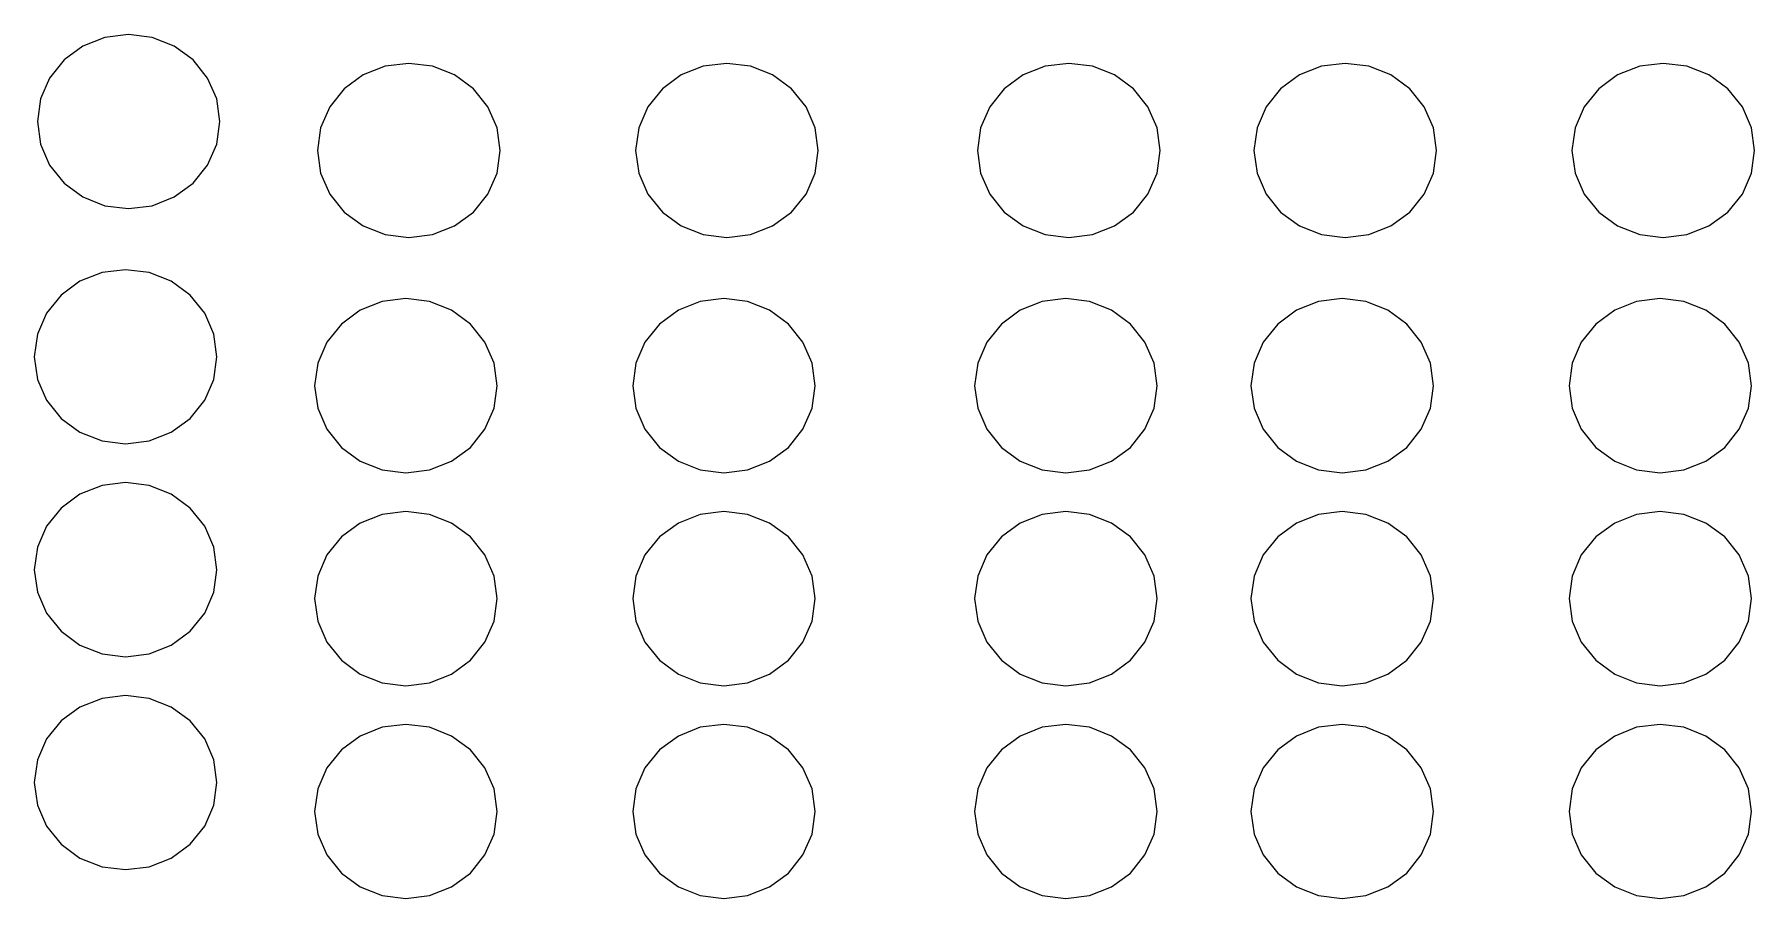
# Model space of a CAD drawing. Header units: inches. Extents: x 710 to 5347, y 114 to 2471.
# Drawn here: x 1174.6 to 1315.9, y 534.2 to 605.1 of the extents above; entities that cross this region are included whole.
import ezdxf

# ---------------------------------------------------------------- set-up
doc = ezdxf.new("R2010")
doc.units = ezdxf.units.IN
doc.header["$MEASUREMENT"] = 0
doc.layers.add('Edges', color=7, linetype='Continuous')

# ---------------------------------------------------------------- blocks, each defined once
blk = doc.blocks.new('fire alarm fr')
at = {"layer": 'Edges'}
for p, q in [((-1936.92, 791.13), (-1938.73, 790.42)), ((-1934.98, 791.38), (-1936.92, 791.13)), ((-1933.04, 791.13), (-1934.98, 791.38)), ((-1931.23, 790.42), (-1933.04, 791.13)), ((-1938.73, 790.42), (-1940.28, 789.28)), ((-1929.68, 789.28), (-1931.23, 790.42)), ((-1940.28, 789.28), (-1941.47, 787.8)), ((-1928.49, 787.8), (-1929.68, 789.28)), ((-1913.91, 788.76), (-1915.72, 788.05)), ((-1911.97, 789), (-1913.91, 788.76)), ((-1910.03, 788.76), (-1911.97, 789)), ((-1908.22, 788.05), (-1910.03, 788.76)), ((-1887.79, 788.76), (-1889.6, 788.05)), ((-1885.85, 789), (-1887.79, 788.76)), ((-1883.91, 788.76), (-1885.85, 789)), ((-1882.11, 788.05), (-1883.91, 788.76)), ((-1859.72, 788.76), (-1861.53, 788.05)), ((-1857.78, 789), (-1859.72, 788.76)), ((-1855.84, 788.76), (-1857.78, 789)), ((-1854.03, 788.05), (-1855.84, 788.76)), ((-1837.03, 788.76), (-1838.84, 788.05)), ((-1835.09, 789), (-1837.03, 788.76)), ((-1833.15, 788.76), (-1835.09, 789)), ((-1831.34, 788.05), (-1833.15, 788.76)), ((-1810.91, 788.76), (-1812.72, 788.05)), ((-1808.97, 789), (-1810.91, 788.76)), ((-1807.03, 788.76), (-1808.97, 789)), ((-1805.23, 788.05), (-1807.03, 788.76)), ((-1941.47, 787.8), (-1942.22, 786.08)), ((-1927.74, 786.08), (-1928.49, 787.8)), ((-1917.27, 786.91), (-1918.46, 785.43)), ((-1915.72, 788.05), (-1917.27, 786.91)), ((-1906.67, 786.91), (-1908.22, 788.05)), ((-1905.48, 785.43), (-1906.67, 786.91)), ((-1891.15, 786.91), (-1892.34, 785.43)), ((-1889.6, 788.05), (-1891.15, 786.91)), ((-1880.56, 786.91), (-1882.11, 788.05)), ((-1879.36, 785.43), (-1880.56, 786.91)), ((-1863.08, 786.91), (-1864.27, 785.43)), ((-1861.53, 788.05), (-1863.08, 786.91)), ((-1852.48, 786.91), (-1854.03, 788.05)), ((-1851.29, 785.43), (-1852.48, 786.91)), ((-1840.39, 786.91), (-1841.58, 785.43)), ((-1838.84, 788.05), (-1840.39, 786.91)), ((-1829.79, 786.91), (-1831.34, 788.05)), ((-1828.6, 785.43), (-1829.79, 786.91)), ((-1814.27, 786.91), (-1815.46, 785.43)), ((-1812.72, 788.05), (-1814.27, 786.91)), ((-1803.68, 786.91), (-1805.23, 788.05)), ((-1802.48, 785.43), (-1803.68, 786.91)), ((-1942.22, 786.08), (-1942.47, 784.23)), ((-1927.49, 784.23), (-1927.74, 786.08)), ((-1918.46, 785.43), (-1919.21, 783.7)), ((-1904.73, 783.7), (-1905.48, 785.43)), ((-1892.34, 785.43), (-1893.09, 783.7)), ((-1878.62, 783.7), (-1879.36, 785.43)), ((-1864.27, 785.43), (-1865.02, 783.7)), ((-1850.54, 783.7), (-1851.29, 785.43)), ((-1841.58, 785.43), (-1842.33, 783.7)), ((-1827.85, 783.7), (-1828.6, 785.43)), ((-1815.46, 785.43), (-1816.21, 783.7)), ((-1801.74, 783.7), (-1802.48, 785.43)), ((-1942.47, 784.23), (-1942.22, 782.38)), ((-1927.74, 782.38), (-1927.49, 784.23)), ((-1919.21, 783.7), (-1919.47, 781.85)), ((-1904.48, 781.85), (-1904.73, 783.7)), ((-1893.09, 783.7), (-1893.35, 781.85)), ((-1878.36, 781.85), (-1878.62, 783.7)), ((-1865.02, 783.7), (-1865.27, 781.85)), ((-1850.29, 781.85), (-1850.54, 783.7)), ((-1842.33, 783.7), (-1842.59, 781.85)), ((-1827.6, 781.85), (-1827.85, 783.7)), ((-1816.21, 783.7), (-1816.47, 781.85)), ((-1801.48, 781.85), (-1801.74, 783.7)), ((-1942.22, 782.38), (-1941.47, 780.65)), ((-1928.49, 780.65), (-1927.74, 782.38)), ((-1919.47, 781.85), (-1919.21, 780)), ((-1904.73, 780), (-1904.48, 781.85)), ((-1893.35, 781.85), (-1893.09, 780)), ((-1878.62, 780), (-1878.36, 781.85)), ((-1865.27, 781.85), (-1865.02, 780)), ((-1850.54, 780), (-1850.29, 781.85)), ((-1842.59, 781.85), (-1842.33, 780)), ((-1827.85, 780), (-1827.6, 781.85)), ((-1816.47, 781.85), (-1816.21, 780)), ((-1801.74, 780), (-1801.48, 781.85)), ((-1941.47, 780.65), (-1940.28, 779.17)), ((-1929.68, 779.17), (-1928.49, 780.65)), ((-1919.21, 780), (-1918.46, 778.28)), ((-1905.48, 778.28), (-1904.73, 780)), ((-1893.09, 780), (-1892.34, 778.28)), ((-1879.36, 778.28), (-1878.62, 780)), ((-1865.02, 780), (-1864.27, 778.28)), ((-1851.29, 778.28), (-1850.54, 780)), ((-1842.33, 780), (-1841.58, 778.28)), ((-1828.6, 778.28), (-1827.85, 780)), ((-1816.21, 780), (-1815.46, 778.28)), ((-1802.48, 778.28), (-1801.74, 780)), ((-1940.28, 779.17), (-1938.73, 778.04)), ((-1931.23, 778.04), (-1929.68, 779.17)), ((-1918.46, 778.28), (-1917.27, 776.8)), ((-1906.67, 776.8), (-1905.48, 778.28)), ((-1892.34, 778.28), (-1891.15, 776.8)), ((-1880.56, 776.8), (-1879.36, 778.28)), ((-1864.27, 778.28), (-1863.08, 776.8)), ((-1852.48, 776.8), (-1851.29, 778.28)), ((-1841.58, 778.28), (-1840.39, 776.8)), ((-1829.79, 776.8), (-1828.6, 778.28)), ((-1815.46, 778.28), (-1814.27, 776.8)), ((-1803.68, 776.8), (-1802.48, 778.28)), ((-1938.73, 778.04), (-1936.92, 777.32)), ((-1936.92, 777.32), (-1934.98, 777.08)), ((-1934.98, 777.08), (-1933.04, 777.32)), ((-1933.04, 777.32), (-1931.23, 778.04)), ((-1917.27, 776.8), (-1915.72, 775.66)), ((-1908.22, 775.66), (-1906.67, 776.8)), ((-1891.15, 776.8), (-1889.6, 775.66)), ((-1882.11, 775.66), (-1880.56, 776.8)), ((-1863.08, 776.8), (-1861.53, 775.66)), ((-1854.03, 775.66), (-1852.48, 776.8)), ((-1840.39, 776.8), (-1838.84, 775.66)), ((-1831.34, 775.66), (-1829.79, 776.8)), ((-1814.27, 776.8), (-1812.72, 775.66)), ((-1805.23, 775.66), (-1803.68, 776.8)), ((-1915.72, 775.66), (-1913.91, 774.95)), ((-1910.03, 774.95), (-1908.22, 775.66)), ((-1889.6, 775.66), (-1887.79, 774.95)), ((-1883.91, 774.95), (-1882.11, 775.66)), ((-1861.53, 775.66), (-1859.72, 774.95)), ((-1855.84, 774.95), (-1854.03, 775.66)), ((-1838.84, 775.66), (-1837.03, 774.95)), ((-1833.15, 774.95), (-1831.34, 775.66)), ((-1812.72, 775.66), (-1810.91, 774.95)), ((-1807.03, 774.95), (-1805.23, 775.66)), ((-1913.91, 774.95), (-1911.97, 774.7)), ((-1911.97, 774.7), (-1910.03, 774.95)), ((-1887.79, 774.95), (-1885.85, 774.7)), ((-1885.85, 774.7), (-1883.91, 774.95)), ((-1859.72, 774.95), (-1857.78, 774.7)), ((-1857.78, 774.7), (-1855.84, 774.95)), ((-1837.03, 774.95), (-1835.09, 774.7)), ((-1835.09, 774.7), (-1833.15, 774.95)), ((-1810.91, 774.95), (-1808.97, 774.7)), ((-1808.97, 774.7), (-1807.03, 774.95)), ((-1937.16, 771.83), (-1938.97, 771.12)), ((-1935.22, 772.07), (-1937.16, 771.83)), ((-1933.28, 771.83), (-1935.22, 772.07)), ((-1931.47, 771.12), (-1933.28, 771.83)), ((-1940.52, 769.98), (-1941.71, 768.5)), ((-1938.97, 771.12), (-1940.52, 769.98)), ((-1929.92, 769.98), (-1931.47, 771.12)), ((-1928.73, 768.5), (-1929.92, 769.98)), ((-1941.71, 768.5), (-1942.46, 766.77)), ((-1927.98, 766.77), (-1928.73, 768.5)), ((-1915.96, 768.74), (-1917.51, 767.6)), ((-1914.15, 769.46), (-1915.96, 768.74)), ((-1912.21, 769.7), (-1914.15, 769.46)), ((-1910.27, 769.46), (-1912.21, 769.7)), ((-1908.47, 768.74), (-1910.27, 769.46)), ((-1906.91, 767.6), (-1908.47, 768.74)), ((-1889.84, 768.74), (-1891.39, 767.6)), ((-1888.04, 769.46), (-1889.84, 768.74)), ((-1886.1, 769.7), (-1888.04, 769.46)), ((-1884.16, 769.46), (-1886.1, 769.7)), ((-1882.35, 768.74), (-1884.16, 769.46)), ((-1880.8, 767.6), (-1882.35, 768.74)), ((-1861.77, 768.74), (-1863.32, 767.6)), ((-1859.96, 769.46), (-1861.77, 768.74)), ((-1858.02, 769.7), (-1859.96, 769.46)), ((-1856.08, 769.46), (-1858.02, 769.7)), ((-1854.27, 768.74), (-1856.08, 769.46)), ((-1852.72, 767.6), (-1854.27, 768.74)), ((-1839.08, 768.74), (-1840.63, 767.6)), ((-1837.27, 769.46), (-1839.08, 768.74)), ((-1835.33, 769.7), (-1837.27, 769.46)), ((-1833.39, 769.46), (-1835.33, 769.7)), ((-1831.59, 768.74), (-1833.39, 769.46)), ((-1830.03, 767.6), (-1831.59, 768.74)), ((-1812.96, 768.74), (-1814.51, 767.6)), ((-1811.16, 769.46), (-1812.96, 768.74)), ((-1809.22, 769.7), (-1811.16, 769.46)), ((-1807.28, 769.46), (-1809.22, 769.7)), ((-1805.47, 768.74), (-1807.28, 769.46)), ((-1803.92, 767.6), (-1805.47, 768.74)), ((-1917.51, 767.6), (-1918.7, 766.12)), ((-1905.72, 766.12), (-1906.91, 767.6)), ((-1891.39, 767.6), (-1892.59, 766.12)), ((-1879.61, 766.12), (-1880.8, 767.6)), ((-1863.32, 767.6), (-1864.51, 766.12)), ((-1851.53, 766.12), (-1852.72, 767.6)), ((-1840.63, 767.6), (-1841.82, 766.12)), ((-1828.84, 766.12), (-1830.03, 767.6)), ((-1814.51, 767.6), (-1815.71, 766.12)), ((-1802.73, 766.12), (-1803.92, 767.6)), ((-1942.46, 766.77), (-1942.72, 764.92)), ((-1927.73, 764.92), (-1927.98, 766.77)), ((-1918.7, 766.12), (-1919.45, 764.4)), ((-1904.97, 764.4), (-1905.72, 766.12)), ((-1892.59, 766.12), (-1893.33, 764.4)), ((-1878.86, 764.4), (-1879.61, 766.12)), ((-1864.51, 766.12), (-1865.26, 764.4)), ((-1850.78, 764.4), (-1851.53, 766.12)), ((-1841.82, 766.12), (-1842.57, 764.4)), ((-1828.09, 764.4), (-1828.84, 766.12)), ((-1815.71, 766.12), (-1816.45, 764.4)), ((-1801.98, 764.4), (-1802.73, 766.12)), ((-1942.72, 764.92), (-1942.46, 763.07)), ((-1927.98, 763.07), (-1927.73, 764.92)), ((-1919.45, 764.4), (-1919.71, 762.55)), ((-1904.72, 762.55), (-1904.97, 764.4)), ((-1893.33, 764.4), (-1893.59, 762.55)), ((-1878.6, 762.55), (-1878.86, 764.4)), ((-1865.26, 764.4), (-1865.52, 762.55)), ((-1850.53, 762.55), (-1850.78, 764.4)), ((-1842.57, 764.4), (-1842.83, 762.55)), ((-1827.84, 762.55), (-1828.09, 764.4)), ((-1816.45, 764.4), (-1816.71, 762.55)), ((-1801.72, 762.55), (-1801.98, 764.4)), ((-1942.46, 763.07), (-1941.71, 761.35)), ((-1928.73, 761.35), (-1927.98, 763.07)), ((-1941.71, 761.35), (-1940.52, 759.87)), ((-1929.92, 759.87), (-1928.73, 761.35)), ((-1919.71, 762.55), (-1919.45, 760.7)), ((-1904.97, 760.7), (-1904.72, 762.55)), ((-1893.59, 762.55), (-1893.33, 760.7)), ((-1878.86, 760.7), (-1878.6, 762.55)), ((-1865.52, 762.55), (-1865.26, 760.7)), ((-1850.78, 760.7), (-1850.53, 762.55)), ((-1842.83, 762.55), (-1842.57, 760.7)), ((-1828.09, 760.7), (-1827.84, 762.55)), ((-1816.71, 762.55), (-1816.45, 760.7)), ((-1801.98, 760.7), (-1801.72, 762.55)), ((-1940.52, 759.87), (-1938.97, 758.73)), ((-1931.47, 758.73), (-1929.92, 759.87)), ((-1919.45, 760.7), (-1918.7, 758.97)), ((-1905.72, 758.97), (-1904.97, 760.7)), ((-1893.33, 760.7), (-1892.59, 758.97)), ((-1879.61, 758.97), (-1878.86, 760.7)), ((-1865.26, 760.7), (-1864.51, 758.97)), ((-1851.53, 758.97), (-1850.78, 760.7)), ((-1842.57, 760.7), (-1841.82, 758.97)), ((-1828.84, 758.97), (-1828.09, 760.7)), ((-1816.45, 760.7), (-1815.71, 758.97)), ((-1802.73, 758.97), (-1801.98, 760.7)), ((-1938.97, 758.73), (-1937.16, 758.02)), ((-1933.28, 758.02), (-1931.47, 758.73)), ((-1918.7, 758.97), (-1917.51, 757.49)), ((-1906.91, 757.49), (-1905.72, 758.97)), ((-1892.59, 758.97), (-1891.39, 757.49)), ((-1880.8, 757.49), (-1879.61, 758.97)), ((-1864.51, 758.97), (-1863.32, 757.49)), ((-1852.72, 757.49), (-1851.53, 758.97)), ((-1841.82, 758.97), (-1840.63, 757.49)), ((-1830.03, 757.49), (-1828.84, 758.97)), ((-1815.71, 758.97), (-1814.51, 757.49)), ((-1803.92, 757.49), (-1802.73, 758.97)), ((-1937.16, 758.02), (-1935.22, 757.77)), ((-1935.22, 757.77), (-1933.28, 758.02)), ((-1917.51, 757.49), (-1915.96, 756.36)), ((-1908.47, 756.36), (-1906.91, 757.49)), ((-1891.39, 757.49), (-1889.84, 756.36)), ((-1882.35, 756.36), (-1880.8, 757.49)), ((-1863.32, 757.49), (-1861.77, 756.36)), ((-1854.27, 756.36), (-1852.72, 757.49)), ((-1840.63, 757.49), (-1839.08, 756.36)), ((-1831.59, 756.36), (-1830.03, 757.49)), ((-1814.51, 757.49), (-1812.96, 756.36)), ((-1805.47, 756.36), (-1803.92, 757.49)), ((-1915.96, 756.36), (-1914.15, 755.64)), ((-1914.15, 755.64), (-1912.21, 755.4)), ((-1912.21, 755.4), (-1910.27, 755.64)), ((-1910.27, 755.64), (-1908.47, 756.36)), ((-1889.84, 756.36), (-1888.04, 755.64)), ((-1888.04, 755.64), (-1886.1, 755.4)), ((-1886.1, 755.4), (-1884.16, 755.64)), ((-1884.16, 755.64), (-1882.35, 756.36)), ((-1861.77, 756.36), (-1859.96, 755.64)), ((-1859.96, 755.64), (-1858.02, 755.4)), ((-1858.02, 755.4), (-1856.08, 755.64)), ((-1856.08, 755.64), (-1854.27, 756.36)), ((-1839.08, 756.36), (-1837.27, 755.64)), ((-1837.27, 755.64), (-1835.33, 755.4)), ((-1835.33, 755.4), (-1833.39, 755.64)), ((-1833.39, 755.64), (-1831.59, 756.36)), ((-1812.96, 756.36), (-1811.16, 755.64)), ((-1811.16, 755.64), (-1809.22, 755.4)), ((-1809.22, 755.4), (-1807.28, 755.64)), ((-1807.28, 755.64), (-1805.47, 756.36)), ((-1937.16, 754.36), (-1938.97, 753.65)), ((-1935.22, 754.6), (-1937.16, 754.36)), ((-1933.28, 754.36), (-1935.22, 754.6)), ((-1931.47, 753.65), (-1933.28, 754.36)), ((-1938.97, 753.65), (-1940.52, 752.51)), ((-1929.92, 752.51), (-1931.47, 753.65)), ((-1940.52, 752.51), (-1941.71, 751.03)), ((-1928.73, 751.03), (-1929.92, 752.51)), ((-1914.15, 751.99), (-1915.96, 751.27)), ((-1912.21, 752.23), (-1914.15, 751.99)), ((-1910.27, 751.99), (-1912.21, 752.23)), ((-1908.47, 751.27), (-1910.27, 751.99)), ((-1888.04, 751.99), (-1889.84, 751.27)), ((-1886.1, 752.23), (-1888.04, 751.99)), ((-1884.16, 751.99), (-1886.1, 752.23)), ((-1882.35, 751.27), (-1884.16, 751.99)), ((-1859.96, 751.99), (-1861.77, 751.27)), ((-1858.02, 752.23), (-1859.96, 751.99)), ((-1856.08, 751.99), (-1858.02, 752.23)), ((-1854.27, 751.27), (-1856.08, 751.99)), ((-1837.27, 751.99), (-1839.08, 751.27)), ((-1835.33, 752.23), (-1837.27, 751.99)), ((-1833.39, 751.99), (-1835.33, 752.23)), ((-1831.59, 751.27), (-1833.39, 751.99)), ((-1811.16, 751.99), (-1812.96, 751.27)), ((-1809.22, 752.23), (-1811.16, 751.99)), ((-1807.28, 751.99), (-1809.22, 752.23)), ((-1805.47, 751.27), (-1807.28, 751.99)), ((-1941.71, 751.03), (-1942.46, 749.31)), ((-1927.98, 749.31), (-1928.73, 751.03)), ((-1917.51, 750.14), (-1918.7, 748.66)), ((-1915.96, 751.27), (-1917.51, 750.14)), ((-1906.91, 750.14), (-1908.47, 751.27)), ((-1905.72, 748.66), (-1906.91, 750.14)), ((-1891.39, 750.14), (-1892.59, 748.66)), ((-1889.84, 751.27), (-1891.39, 750.14)), ((-1880.8, 750.14), (-1882.35, 751.27)), ((-1879.61, 748.66), (-1880.8, 750.14)), ((-1863.32, 750.14), (-1864.51, 748.66)), ((-1861.77, 751.27), (-1863.32, 750.14)), ((-1852.72, 750.14), (-1854.27, 751.27)), ((-1851.53, 748.66), (-1852.72, 750.14)), ((-1840.63, 750.14), (-1841.82, 748.66)), ((-1839.08, 751.27), (-1840.63, 750.14)), ((-1830.03, 750.14), (-1831.59, 751.27)), ((-1828.84, 748.66), (-1830.03, 750.14)), ((-1814.51, 750.14), (-1815.71, 748.66)), ((-1812.96, 751.27), (-1814.51, 750.14)), ((-1803.92, 750.14), (-1805.47, 751.27)), ((-1802.73, 748.66), (-1803.92, 750.14)), ((-1942.46, 749.31), (-1942.72, 747.45)), ((-1927.73, 747.45), (-1927.98, 749.31)), ((-1918.7, 748.66), (-1919.45, 746.93)), ((-1904.97, 746.93), (-1905.72, 748.66)), ((-1892.59, 748.66), (-1893.33, 746.93)), ((-1878.86, 746.93), (-1879.61, 748.66)), ((-1864.51, 748.66), (-1865.26, 746.93)), ((-1850.78, 746.93), (-1851.53, 748.66)), ((-1841.82, 748.66), (-1842.57, 746.93)), ((-1828.09, 746.93), (-1828.84, 748.66)), ((-1815.71, 748.66), (-1816.45, 746.93)), ((-1801.98, 746.93), (-1802.73, 748.66)), ((-1942.72, 747.45), (-1942.46, 745.6)), ((-1927.98, 745.6), (-1927.73, 747.45)), ((-1919.45, 746.93), (-1919.71, 745.08)), ((-1904.72, 745.08), (-1904.97, 746.93)), ((-1893.33, 746.93), (-1893.59, 745.08)), ((-1878.6, 745.08), (-1878.86, 746.93)), ((-1865.26, 746.93), (-1865.52, 745.08)), ((-1850.53, 745.08), (-1850.78, 746.93)), ((-1842.57, 746.93), (-1842.83, 745.08)), ((-1827.84, 745.08), (-1828.09, 746.93)), ((-1816.45, 746.93), (-1816.71, 745.08)), ((-1801.72, 745.08), (-1801.98, 746.93)), ((-1942.46, 745.6), (-1941.71, 743.88)), ((-1928.73, 743.88), (-1927.98, 745.6)), ((-1919.71, 745.08), (-1919.45, 743.23)), ((-1904.97, 743.23), (-1904.72, 745.08)), ((-1893.59, 745.08), (-1893.33, 743.23)), ((-1878.86, 743.23), (-1878.6, 745.08)), ((-1865.52, 745.08), (-1865.26, 743.23)), ((-1850.78, 743.23), (-1850.53, 745.08)), ((-1842.83, 745.08), (-1842.57, 743.23)), ((-1828.09, 743.23), (-1827.84, 745.08)), ((-1816.71, 745.08), (-1816.45, 743.23)), ((-1801.98, 743.23), (-1801.72, 745.08)), ((-1941.71, 743.88), (-1940.52, 742.4)), ((-1929.92, 742.4), (-1928.73, 743.88)), ((-1919.45, 743.23), (-1918.7, 741.51)), ((-1905.72, 741.51), (-1904.97, 743.23)), ((-1893.33, 743.23), (-1892.59, 741.51)), ((-1879.61, 741.51), (-1878.86, 743.23)), ((-1865.26, 743.23), (-1864.51, 741.51)), ((-1851.53, 741.51), (-1850.78, 743.23)), ((-1842.57, 743.23), (-1841.82, 741.51)), ((-1828.84, 741.51), (-1828.09, 743.23)), ((-1816.45, 743.23), (-1815.71, 741.51)), ((-1802.73, 741.51), (-1801.98, 743.23)), ((-1940.52, 742.4), (-1938.97, 741.26)), ((-1931.47, 741.26), (-1929.92, 742.4)), ((-1918.7, 741.51), (-1917.51, 740.02)), ((-1906.91, 740.02), (-1905.72, 741.51)), ((-1892.59, 741.51), (-1891.39, 740.02)), ((-1880.8, 740.02), (-1879.61, 741.51)), ((-1864.51, 741.51), (-1863.32, 740.02)), ((-1852.72, 740.02), (-1851.53, 741.51)), ((-1841.82, 741.51), (-1840.63, 740.02)), ((-1830.03, 740.02), (-1828.84, 741.51)), ((-1815.71, 741.51), (-1814.51, 740.02)), ((-1803.92, 740.02), (-1802.73, 741.51)), ((-1938.97, 741.26), (-1937.16, 740.55)), ((-1937.16, 740.55), (-1935.22, 740.31)), ((-1935.22, 740.31), (-1933.28, 740.55)), ((-1933.28, 740.55), (-1931.47, 741.26)), ((-1917.51, 740.02), (-1915.96, 738.89)), ((-1915.96, 738.89), (-1914.15, 738.17)), ((-1910.27, 738.17), (-1908.47, 738.89)), ((-1908.47, 738.89), (-1906.91, 740.02)), ((-1891.39, 740.02), (-1889.84, 738.89)), ((-1889.84, 738.89), (-1888.04, 738.17)), ((-1884.16, 738.17), (-1882.35, 738.89)), ((-1882.35, 738.89), (-1880.8, 740.02)), ((-1863.32, 740.02), (-1861.77, 738.89)), ((-1861.77, 738.89), (-1859.96, 738.17)), ((-1856.08, 738.17), (-1854.27, 738.89)), ((-1854.27, 738.89), (-1852.72, 740.02)), ((-1840.63, 740.02), (-1839.08, 738.89)), ((-1839.08, 738.89), (-1837.27, 738.17)), ((-1833.39, 738.17), (-1831.59, 738.89)), ((-1831.59, 738.89), (-1830.03, 740.02)), ((-1814.51, 740.02), (-1812.96, 738.89)), ((-1812.96, 738.89), (-1811.16, 738.17)), ((-1807.28, 738.17), (-1805.47, 738.89)), ((-1805.47, 738.89), (-1803.92, 740.02)), ((-1914.15, 738.17), (-1912.21, 737.93)), ((-1912.21, 737.93), (-1910.27, 738.17)), ((-1888.04, 738.17), (-1886.1, 737.93)), ((-1886.1, 737.93), (-1884.16, 738.17)), ((-1859.96, 738.17), (-1858.02, 737.93)), ((-1858.02, 737.93), (-1856.08, 738.17)), ((-1837.27, 738.17), (-1835.33, 737.93)), ((-1835.33, 737.93), (-1833.39, 738.17)), ((-1811.16, 738.17), (-1809.22, 737.93)), ((-1809.22, 737.93), (-1807.28, 738.17)), ((-1938.97, 736.18), (-1940.52, 735.04)), ((-1937.16, 736.89), (-1938.97, 736.18)), ((-1935.22, 737.14), (-1937.16, 736.89)), ((-1933.28, 736.89), (-1935.22, 737.14)), ((-1931.47, 736.18), (-1933.28, 736.89)), ((-1929.92, 735.04), (-1931.47, 736.18)), ((-1940.52, 735.04), (-1941.71, 733.56)), ((-1928.73, 733.56), (-1929.92, 735.04)), ((-1914.15, 734.52), (-1915.96, 733.8)), ((-1912.21, 734.76), (-1914.15, 734.52)), ((-1910.27, 734.52), (-1912.21, 734.76)), ((-1908.47, 733.8), (-1910.27, 734.52)), ((-1888.04, 734.52), (-1889.84, 733.8)), ((-1886.1, 734.76), (-1888.04, 734.52)), ((-1884.16, 734.52), (-1886.1, 734.76)), ((-1882.35, 733.8), (-1884.16, 734.52)), ((-1859.96, 734.52), (-1861.77, 733.8)), ((-1858.02, 734.76), (-1859.96, 734.52)), ((-1856.08, 734.52), (-1858.02, 734.76)), ((-1854.27, 733.8), (-1856.08, 734.52)), ((-1837.27, 734.52), (-1839.08, 733.8)), ((-1835.33, 734.76), (-1837.27, 734.52)), ((-1833.39, 734.52), (-1835.33, 734.76)), ((-1831.59, 733.8), (-1833.39, 734.52)), ((-1811.16, 734.52), (-1812.96, 733.8)), ((-1809.22, 734.76), (-1811.16, 734.52)), ((-1807.28, 734.52), (-1809.22, 734.76)), ((-1805.47, 733.8), (-1807.28, 734.52)), ((-1941.71, 733.56), (-1942.46, 731.84)), ((-1927.98, 731.84), (-1928.73, 733.56)), ((-1915.96, 733.8), (-1917.51, 732.67)), ((-1906.91, 732.67), (-1908.47, 733.8)), ((-1889.84, 733.8), (-1891.39, 732.67)), ((-1880.8, 732.67), (-1882.35, 733.8)), ((-1861.77, 733.8), (-1863.32, 732.67)), ((-1852.72, 732.67), (-1854.27, 733.8)), ((-1839.08, 733.8), (-1840.63, 732.67)), ((-1830.03, 732.67), (-1831.59, 733.8)), ((-1812.96, 733.8), (-1814.51, 732.67)), ((-1803.92, 732.67), (-1805.47, 733.8)), ((-1942.46, 731.84), (-1942.72, 729.99)), ((-1927.73, 729.99), (-1927.98, 731.84)), ((-1917.51, 732.67), (-1918.7, 731.19)), ((-1905.72, 731.19), (-1906.91, 732.67)), ((-1891.39, 732.67), (-1892.59, 731.19)), ((-1879.61, 731.19), (-1880.8, 732.67)), ((-1863.32, 732.67), (-1864.51, 731.19)), ((-1851.53, 731.19), (-1852.72, 732.67)), ((-1840.63, 732.67), (-1841.82, 731.19)), ((-1828.84, 731.19), (-1830.03, 732.67)), ((-1814.51, 732.67), (-1815.71, 731.19)), ((-1802.73, 731.19), (-1803.92, 732.67)), ((-1918.7, 731.19), (-1919.45, 729.46)), ((-1904.97, 729.46), (-1905.72, 731.19)), ((-1892.59, 731.19), (-1893.33, 729.46)), ((-1878.86, 729.46), (-1879.61, 731.19)), ((-1864.51, 731.19), (-1865.26, 729.46)), ((-1850.78, 729.46), (-1851.53, 731.19)), ((-1841.82, 731.19), (-1842.57, 729.46)), ((-1828.09, 729.46), (-1828.84, 731.19)), ((-1815.71, 731.19), (-1816.45, 729.46)), ((-1801.98, 729.46), (-1802.73, 731.19)), ((-1942.72, 729.99), (-1942.46, 728.14)), ((-1927.98, 728.14), (-1927.73, 729.99)), ((-1919.45, 729.46), (-1919.71, 727.61)), ((-1904.72, 727.61), (-1904.97, 729.46)), ((-1893.33, 729.46), (-1893.59, 727.61)), ((-1878.6, 727.61), (-1878.86, 729.46)), ((-1865.26, 729.46), (-1865.52, 727.61)), ((-1850.53, 727.61), (-1850.78, 729.46)), ((-1842.57, 729.46), (-1842.83, 727.61)), ((-1827.84, 727.61), (-1828.09, 729.46)), ((-1816.45, 729.46), (-1816.71, 727.61)), ((-1801.72, 727.61), (-1801.98, 729.46)), ((-1942.46, 728.14), (-1941.71, 726.41)), ((-1928.73, 726.41), (-1927.98, 728.14)), ((-1919.71, 727.61), (-1919.45, 725.76)), ((-1904.97, 725.76), (-1904.72, 727.61)), ((-1893.59, 727.61), (-1893.33, 725.76)), ((-1878.86, 725.76), (-1878.6, 727.61)), ((-1865.52, 727.61), (-1865.26, 725.76)), ((-1850.78, 725.76), (-1850.53, 727.61)), ((-1842.83, 727.61), (-1842.57, 725.76)), ((-1828.09, 725.76), (-1827.84, 727.61)), ((-1816.71, 727.61), (-1816.45, 725.76)), ((-1801.98, 725.76), (-1801.72, 727.61)), ((-1941.71, 726.41), (-1940.52, 724.93)), ((-1929.92, 724.93), (-1928.73, 726.41)), ((-1940.52, 724.93), (-1938.97, 723.79)), ((-1931.47, 723.79), (-1929.92, 724.93)), ((-1919.45, 725.76), (-1918.7, 724.04)), ((-1905.72, 724.04), (-1904.97, 725.76)), ((-1893.33, 725.76), (-1892.59, 724.04)), ((-1879.61, 724.04), (-1878.86, 725.76)), ((-1865.26, 725.76), (-1864.51, 724.04)), ((-1851.53, 724.04), (-1850.78, 725.76)), ((-1842.57, 725.76), (-1841.82, 724.04)), ((-1828.84, 724.04), (-1828.09, 725.76)), ((-1816.45, 725.76), (-1815.71, 724.04)), ((-1802.73, 724.04), (-1801.98, 725.76)), ((-1938.97, 723.79), (-1937.16, 723.08)), ((-1933.28, 723.08), (-1931.47, 723.79)), ((-1918.7, 724.04), (-1917.51, 722.56)), ((-1906.91, 722.56), (-1905.72, 724.04)), ((-1892.59, 724.04), (-1891.39, 722.56)), ((-1880.8, 722.56), (-1879.61, 724.04)), ((-1864.51, 724.04), (-1863.32, 722.56)), ((-1852.72, 722.56), (-1851.53, 724.04)), ((-1841.82, 724.04), (-1840.63, 722.56)), ((-1830.03, 722.56), (-1828.84, 724.04)), ((-1815.71, 724.04), (-1814.51, 722.56)), ((-1803.92, 722.56), (-1802.73, 724.04)), ((-1937.16, 723.08), (-1935.22, 722.84)), ((-1935.22, 722.84), (-1933.28, 723.08)), ((-1917.51, 722.56), (-1915.96, 721.42)), ((-1908.47, 721.42), (-1906.91, 722.56)), ((-1891.39, 722.56), (-1889.84, 721.42)), ((-1882.35, 721.42), (-1880.8, 722.56)), ((-1863.32, 722.56), (-1861.77, 721.42)), ((-1854.27, 721.42), (-1852.72, 722.56)), ((-1840.63, 722.56), (-1839.08, 721.42)), ((-1831.59, 721.42), (-1830.03, 722.56)), ((-1814.51, 722.56), (-1812.96, 721.42)), ((-1805.47, 721.42), (-1803.92, 722.56)), ((-1915.96, 721.42), (-1914.15, 720.71)), ((-1914.15, 720.71), (-1912.21, 720.46)), ((-1912.21, 720.46), (-1910.27, 720.71)), ((-1910.27, 720.71), (-1908.47, 721.42)), ((-1889.84, 721.42), (-1888.04, 720.71)), ((-1888.04, 720.71), (-1886.1, 720.46)), ((-1886.1, 720.46), (-1884.16, 720.71)), ((-1884.16, 720.71), (-1882.35, 721.42)), ((-1861.77, 721.42), (-1859.96, 720.71)), ((-1859.96, 720.71), (-1858.02, 720.46)), ((-1858.02, 720.46), (-1856.08, 720.71)), ((-1856.08, 720.71), (-1854.27, 721.42)), ((-1839.08, 721.42), (-1837.27, 720.71)), ((-1837.27, 720.71), (-1835.33, 720.46)), ((-1835.33, 720.46), (-1833.39, 720.71)), ((-1833.39, 720.71), (-1831.59, 721.42)), ((-1812.96, 721.42), (-1811.16, 720.71)), ((-1811.16, 720.71), (-1809.22, 720.46)), ((-1809.22, 720.46), (-1807.28, 720.71)), ((-1807.28, 720.71), (-1805.47, 721.42))]:
    blk.add_line(p, q, dxfattribs=at)

msp = doc.modelspace()

# ---------------------------------------------------------------- block references
msp.add_blockref('fire alarm fr', (3117.35, -186.28))

doc.saveas('drawing.dxf')
